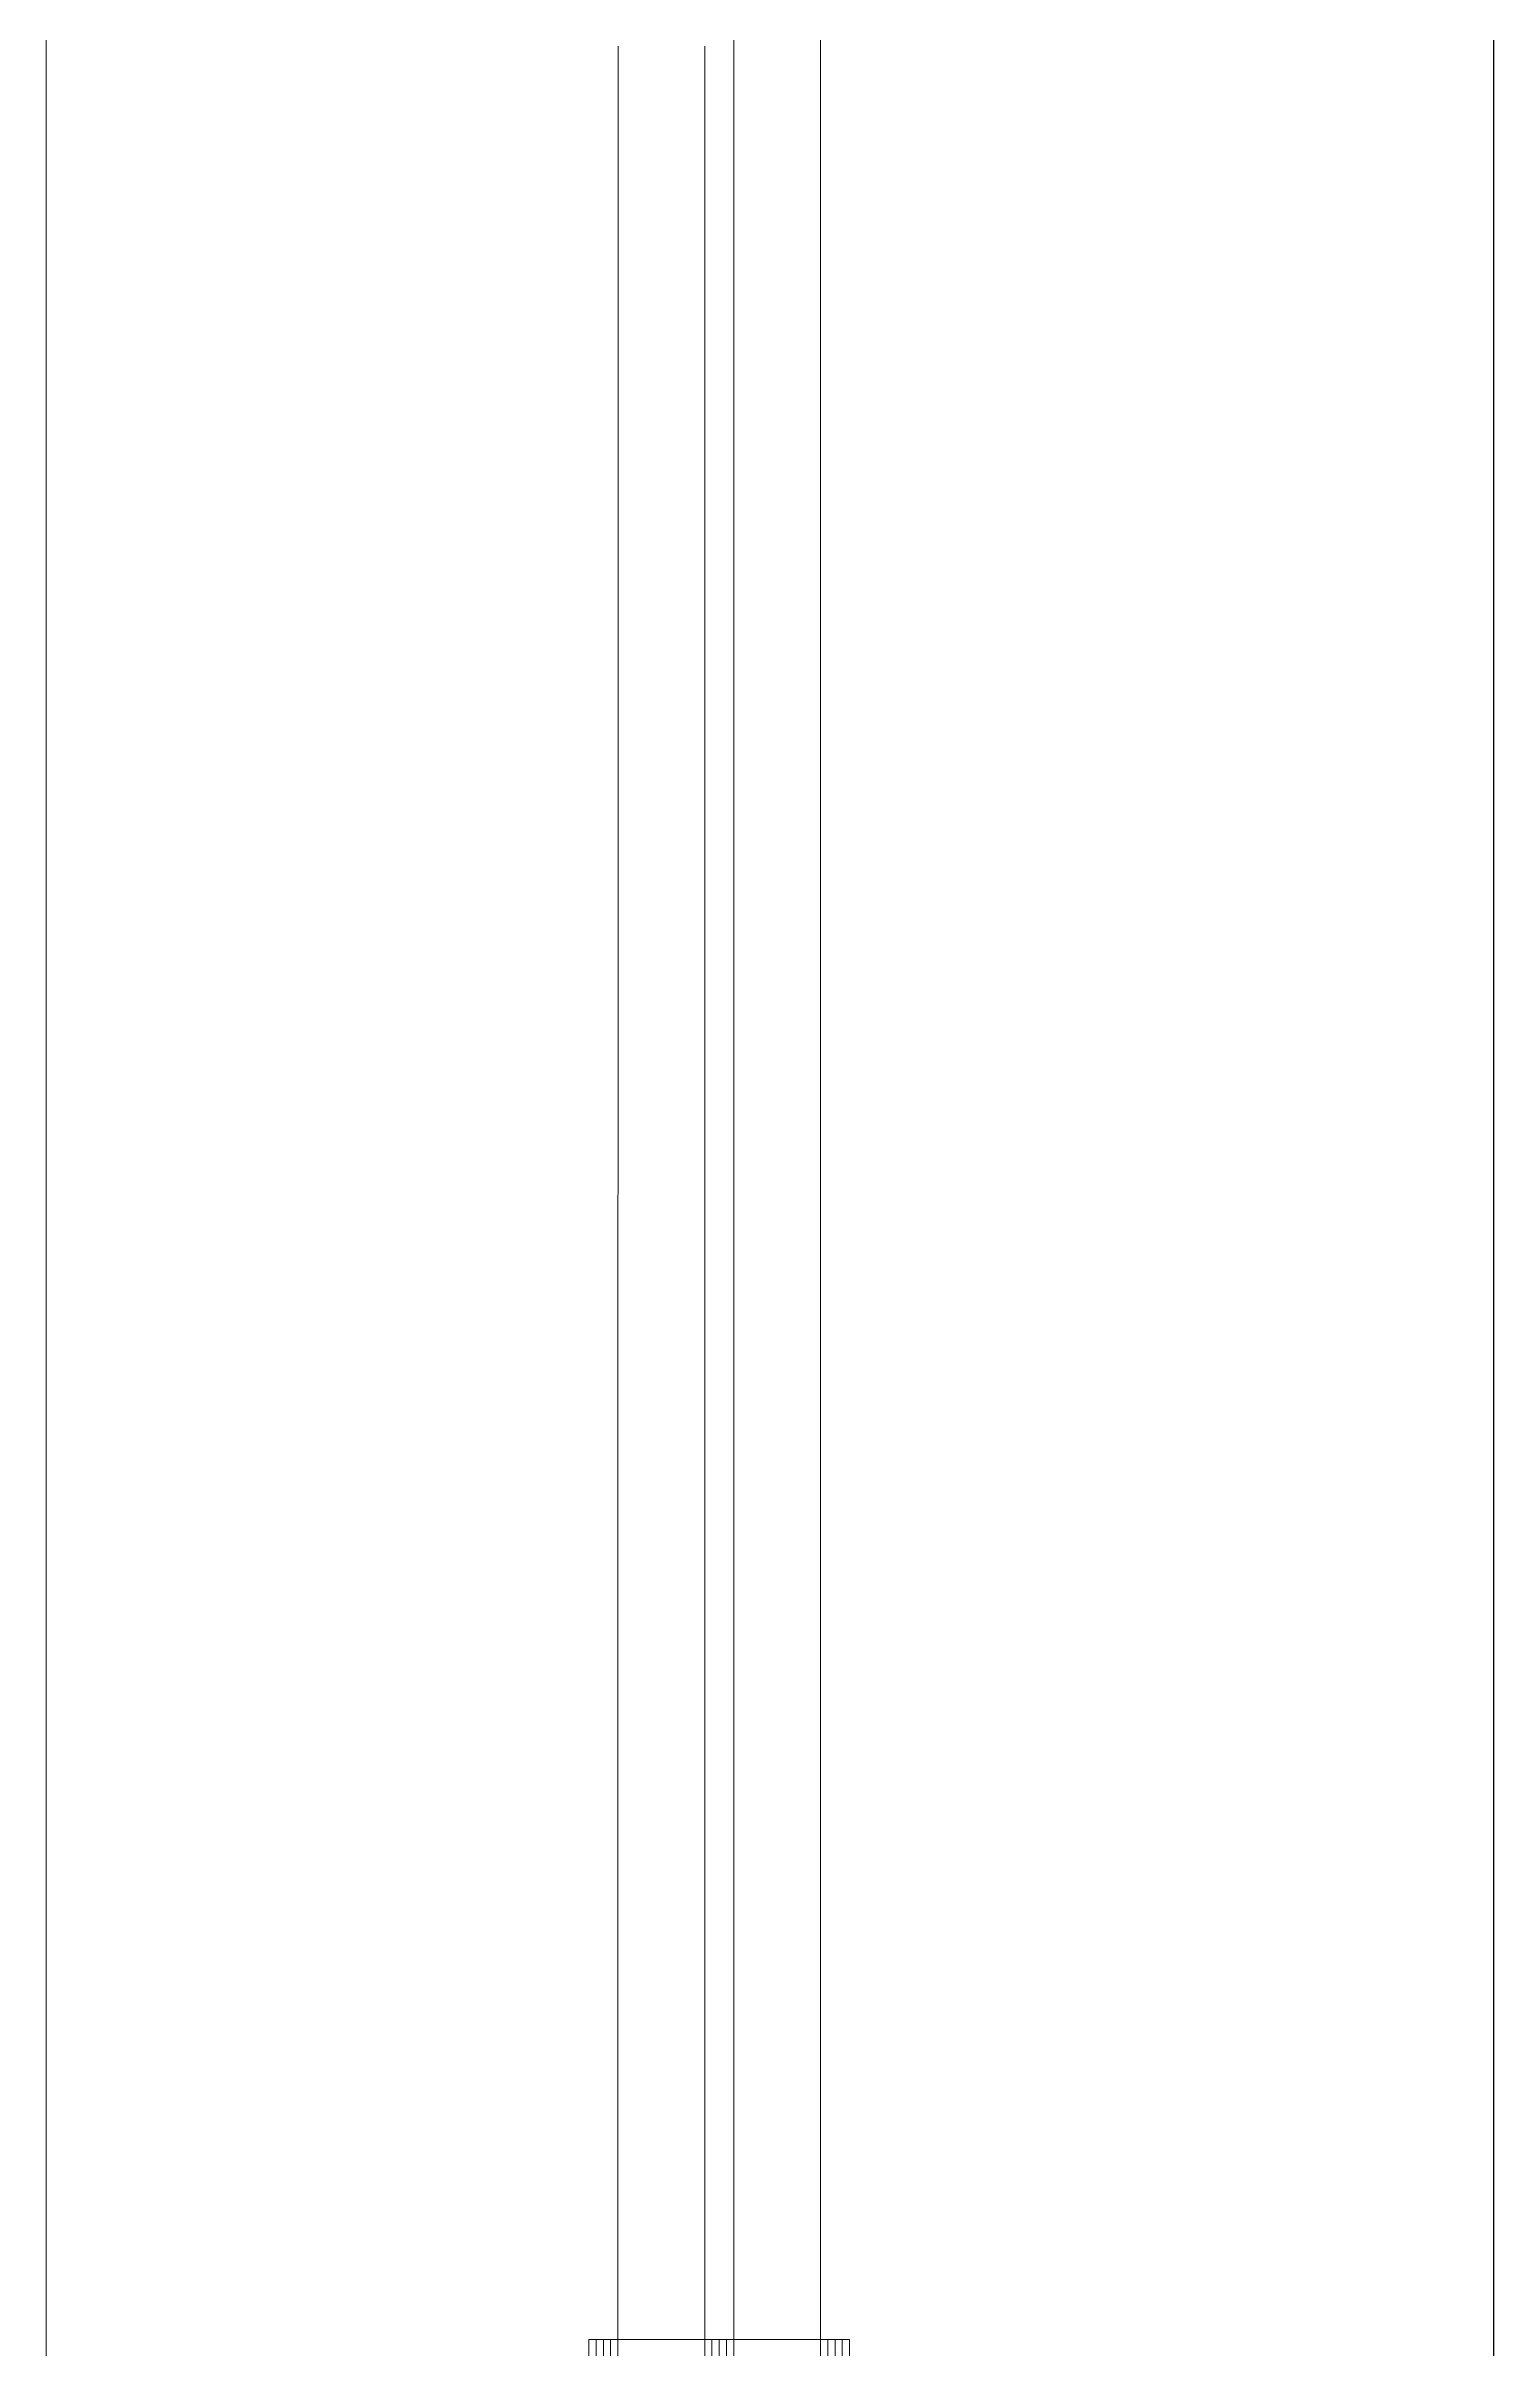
# Model space of a CAD drawing. Header units: millimetres. Extents: x 2258 to 5600, y 711 to 2563.
# Drawn here: x 5433.83 to 5441.55, y 2394.36 to 2406.65 of the extents above; entities that cross this region are included whole.
import ezdxf

# ---------------------------------------------------------------- set-up
doc = ezdxf.new("R2010")
doc.units = ezdxf.units.MM
for name, color, linetype, lineweight in [('FP_A_DOOR_WIN', 140, 'Continuous', 18), ('PQI-A-IN-ELEV-PTRN', 249, 'Continuous', 0), ('PQI-A-WIN', 140, 'Continuous', 13)]:
    doc.layers.add(name, color=color, linetype=linetype, lineweight=lineweight)
doc.styles.get("Standard").update_dxf_attribs({"font": 'arial.ttf'})

# ---------------------------------------------------------------- blocks, each defined once
blk = doc.blocks.new('BASIS')
for q in [(0, 2.998156985077132), (3, 0)]:
    blk.add_line((0, 0), q)
blk.add_text('BASIS', height=0.6).set_placement((0.45, 1.17))
blk = doc.blocks.new('GLASDATABASE7')
for p, q in [((-35, 0), (-35, 60)), ((-34, 0), (-34, 60)), ((-33, 0), (-33, 60)), ((-19, 0), (-19, 60)), ((-18, 0), (-18, 60)), ((-17, 0), (-17, 60)), ((-3, 0), (-3, 60)), ((-2, 0), (-2, 60)), ((-1, 0), (-1, 60)), ((1, 0), (-37, -5)), ((1, -5), (-37, 0))]:
    blk.add_line(p, q)
for points in [[(-32, 0), (-32, 60), (-36, 60), (-36, 0)], [(-32, 13.2), (-26.12, 13.2), (-26, 13.1), (-25.88, 13.2), (-20, 13.2), (-20, 60), (-32, 60)], [(-16, 0), (-16, 60), (-20, 60), (-20, 0)], [(-16, 13.2), (-10.12, 13.2), (-10, 13.1), (-9.879999999999999, 13.2), (-4, 13.2), (-4, 60), (-16, 60)], [(0, 0), (0, 60), (-4, 60), (-4, 0)], [(-21.2, 12), (-21.2, 6.897056274847714), (-23.49705627484771, 4.6), (-28.50294372515229, 4.6), (-30.8, 6.897056274847714), (-30.8, 12)], [(-5.2, 12), (-5.2, 6.897056274847714), (-7.497056274847714, 4.6), (-12.50294372515229, 4.6), (-14.8, 6.897056274847714), (-14.8, 12)], [(-20, 6.4), (-23, 3.4), (-29, 3.4), (-32, 6.4), (-32, 0), (-20, 0)], [(-4, 6.4), (-7, 3.4), (-13, 3.4), (-16, 6.4), (-16, 0), (-4, 0)], [(1, 0), (1, -5), (-37, -5), (-37, 0)], [(0, 0), (0, 0)], [(0, 0), (0, 0)]]:
    blk.add_lwpolyline(points, close=True)
blk.add_blockref('BASIS', (5, -10))
blk = doc.blocks.new('W6')
at = {"layer": 'FP_A_DOOR_WIN', "ltscale": 1000}
for p, q in [((-478.718970308706, 107.0000000000437), (-838.0003896304552, 107)), ((-478.718970308706, 107.0000000000291), (-161.5460241657347, 107.0000000000437)), ((-478.7189703087133, 95.0000000000291), (-838.0003896304479, 94.99999999998545)), ((-478.718970308706, 95.00000000001455), (-161.5460241657274, 95.0000000000291)), ((-478.718970308706, 91.0000000000291), (-161.5460241657274, 91.0000000000291)), ((-478.7189703087133, 79.00000000004366), (-161.546024165742, 79.0000000000291))]:
    blk.add_line(p, q, dxfattribs=at)
at = {"layer": 'PQI-A-IN-ELEV-PTRN', "ltscale": 1000}
for p, q in [((3.637978807091713e-11, 200), (-1000.000000000029, 200)), ((0, 0), (-1000, 1.455191522836685e-11))]:
    blk.add_line(p, q, dxfattribs=at)
at = {"layer": 'FP_A_DOOR_WIN', "ltscale": 1000, "rotation": 89.99999999996041}
blk.add_blockref('GLASDATABASE7', (-101.9996104194724, 110.9999999999854), dxfattribs=at)

msp = doc.modelspace()

# ---------------------------------------------------------------- linework, layer by layer
at = {"color": 7}
msp.add_line((5441.551775091712, 2446.41958070194), (5441.551775140566, 2352.157587610317), dxfattribs=at)

# ---------------------------------------------------------------- block references
at = {"layer": 'PQI-A-WIN', "xscale": 0.03863196438221001, "yscale": 0.03863196438221001, "zscale": 0.03863196438221001, "rotation": 269.997245771198}
msp.add_blockref('W6', (5433.826411194315, 2388.157959010289), dxfattribs=at)

doc.saveas('drawing.dxf')
